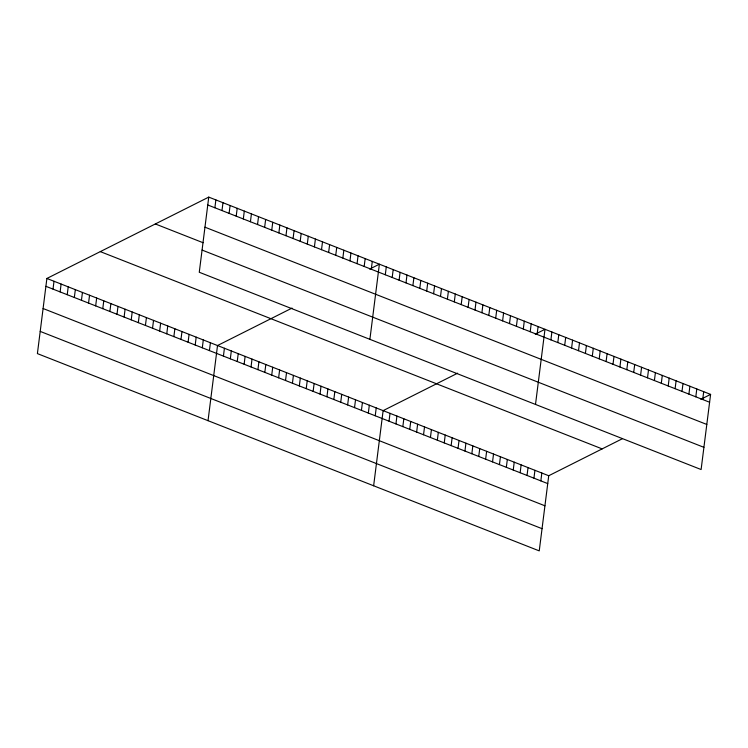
<?xml version="1.0" encoding="UTF-8"?>
<svg xmlns="http://www.w3.org/2000/svg" width="748" height="748" viewBox="0 0 748 748"><rect width="100%" height="100%" fill="white"/><g stroke="black" fill="none" stroke-linecap="round" stroke-linejoin="round"><path stroke-width="1.12" d="M208.757 197.117L199.267 272.263L701.11 469.538L710.6 394.392L208.757 197.117L46.89 278.462L37.4 353.608L539.243 550.883L548.733 475.737L622.327 438.749M53.015 289.111L54.006 281.257M60.12 291.907L61.112 284.053M67.227 294.703L68.218 286.849M74.342 297.498L75.333 289.644M81.448 300.294L82.439 292.44M88.554 303.09L89.554 295.236M95.669 305.885L96.66 298.022M102.775 308.681L103.766 300.818M109.881 311.467L110.882 303.613M116.997 314.263L117.988 306.409M124.103 317.059L125.094 309.204M131.218 319.854L132.209 312M138.324 322.65L139.315 314.796M145.43 325.445L146.421 317.591M152.545 328.241L153.536 320.387M159.651 331.037L160.642 323.173M166.757 333.832L167.748 325.969M173.873 336.628L174.864 328.765M180.979 339.414L181.97 331.56M188.085 342.21L189.085 334.356M195.2 345.006L196.191 337.152M214.882 207.766L215.873 199.912M202.306 347.801L203.297 339.947M221.988 210.562L222.979 202.708M209.421 350.597L210.412 342.743M229.094 213.358L230.094 205.504M208.028 420.685L217.518 345.539L292.029 308.092M236.209 216.153L237.2 208.299M223.428 356.104L224.419 348.25M243.315 218.949L244.306 211.095M230.328 358.816L231.319 350.962M250.421 221.745L251.421 213.891M237.228 361.527L238.219 353.673M257.536 224.54L258.528 216.686M244.129 364.239L245.12 356.385M264.642 227.336L265.634 219.473M251.029 366.95L252.02 359.096M271.758 230.132L272.749 222.268M257.929 369.671L258.92 361.808M278.864 232.918L279.855 225.064M264.829 372.382L265.821 364.519M285.97 235.714L286.961 227.859M271.73 375.094L272.721 367.231M293.085 238.509L294.076 230.655M278.63 377.805L279.621 369.951M300.191 241.305L301.182 233.451M285.53 380.517L286.521 372.663M307.297 244.1L308.288 236.246M292.431 383.228L293.422 375.374M314.412 246.896L315.404 239.042M299.331 385.94L300.322 378.086M321.518 249.692L322.51 241.838M306.231 388.651L307.222 380.797M328.624 252.487L329.625 244.624M313.132 391.363L314.123 383.509M335.74 255.283L336.731 247.42M320.032 394.074L321.023 386.22M342.846 258.079L343.837 250.215M326.932 396.795L327.923 388.932M349.961 260.865L350.952 253.011M333.832 399.507L334.824 391.643M357.067 263.661L358.058 255.807M340.733 402.218L341.724 394.355M364.173 266.456L365.164 258.602M347.633 404.93L348.624 397.076M371.289 269.252L372.28 261.398M354.533 407.641L355.524 399.787M369.895 339.34L379.386 264.194L369.671 269.074M361.434 410.353L362.425 402.499M385.295 274.759L386.286 266.905M368.334 413.064L369.325 405.21M392.195 277.471L393.186 269.617M375.234 415.776L376.225 407.922M399.095 280.182L400.087 272.328M373.635 485.779L383.126 410.633L457.636 373.187M405.996 282.894L406.987 275.04M389.035 421.199L390.026 413.345M412.896 285.614L413.887 277.751M395.935 423.92L396.926 416.056M419.796 288.326L420.787 280.463M402.835 426.631L403.827 418.768M426.697 291.037L427.688 283.174M409.736 429.343L410.727 421.479M433.597 293.749L434.588 285.895M416.636 432.054L417.627 424.2M440.497 296.46L441.488 288.606M423.536 434.766L424.527 426.912M447.398 299.172L448.389 291.318M430.437 437.477L431.428 429.623M454.298 301.883L455.289 294.029M437.337 440.189L438.328 432.335M461.198 304.595L462.189 296.741M444.237 442.9L445.228 435.046M468.098 307.306L469.09 299.452M451.138 445.612L452.129 437.758M474.999 310.018L475.99 302.164M458.038 448.323L459.029 440.469M481.899 312.739L482.89 304.875M464.938 451.044L465.929 443.181M488.799 315.45L489.79 307.587M471.838 453.756L472.829 445.892M495.7 318.162L496.691 310.298M478.739 456.467L479.73 448.604M502.6 320.873L503.591 313.019M485.639 459.179L486.63 451.325M509.5 323.585L510.491 315.731M492.539 461.89L493.53 454.036M516.4 326.296L517.392 318.442M499.44 464.601L500.431 456.748M523.301 329.008L524.292 321.154M506.34 467.313L507.331 459.459M530.201 331.719L531.192 323.865M513.24 470.024L514.231 462.171M537.101 334.431L538.093 326.577M520.14 472.736L521.132 464.882M535.503 404.434L544.993 329.288L535.278 334.169M527.041 475.448L528.032 467.594M550.902 339.863L551.893 332M533.941 478.168L534.932 470.305M557.802 342.575L558.793 334.711M540.841 480.88L541.832 473.017M564.703 345.286L565.694 337.423M571.603 347.998L572.594 340.144M578.503 350.709L579.494 342.855M585.404 353.421L586.395 345.567M592.304 356.132L593.295 348.278M599.204 358.844L600.195 350.99M606.104 361.555L607.096 353.701M613.005 364.267L613.996 356.413M619.905 366.988L620.896 359.124M626.805 369.699L627.796 361.836M633.706 372.411L634.697 364.547M640.606 375.122L641.597 367.268M647.506 377.834L648.497 369.98M654.407 380.545L655.398 372.691M661.307 383.257L662.298 375.403M668.207 385.968L669.198 378.114M675.107 388.68L676.099 380.826M682.008 391.391L682.999 383.537M688.908 394.112L689.899 386.249M695.808 396.823L696.799 388.96M702.709 399.535L703.7 391.681M700.885 399.273L710.6 394.392M207.766 204.98L709.609 402.246M204.961 227.186L706.804 424.453M155.341 223.961L203.082 242.726M202.072 250.066L703.915 447.332M100.307 251.618L602.149 448.894M46.89 278.462L548.733 475.737M45.899 286.316L547.742 483.591M43.094 308.522L544.937 505.798M40.205 331.401L542.048 528.677"/></g></svg>
